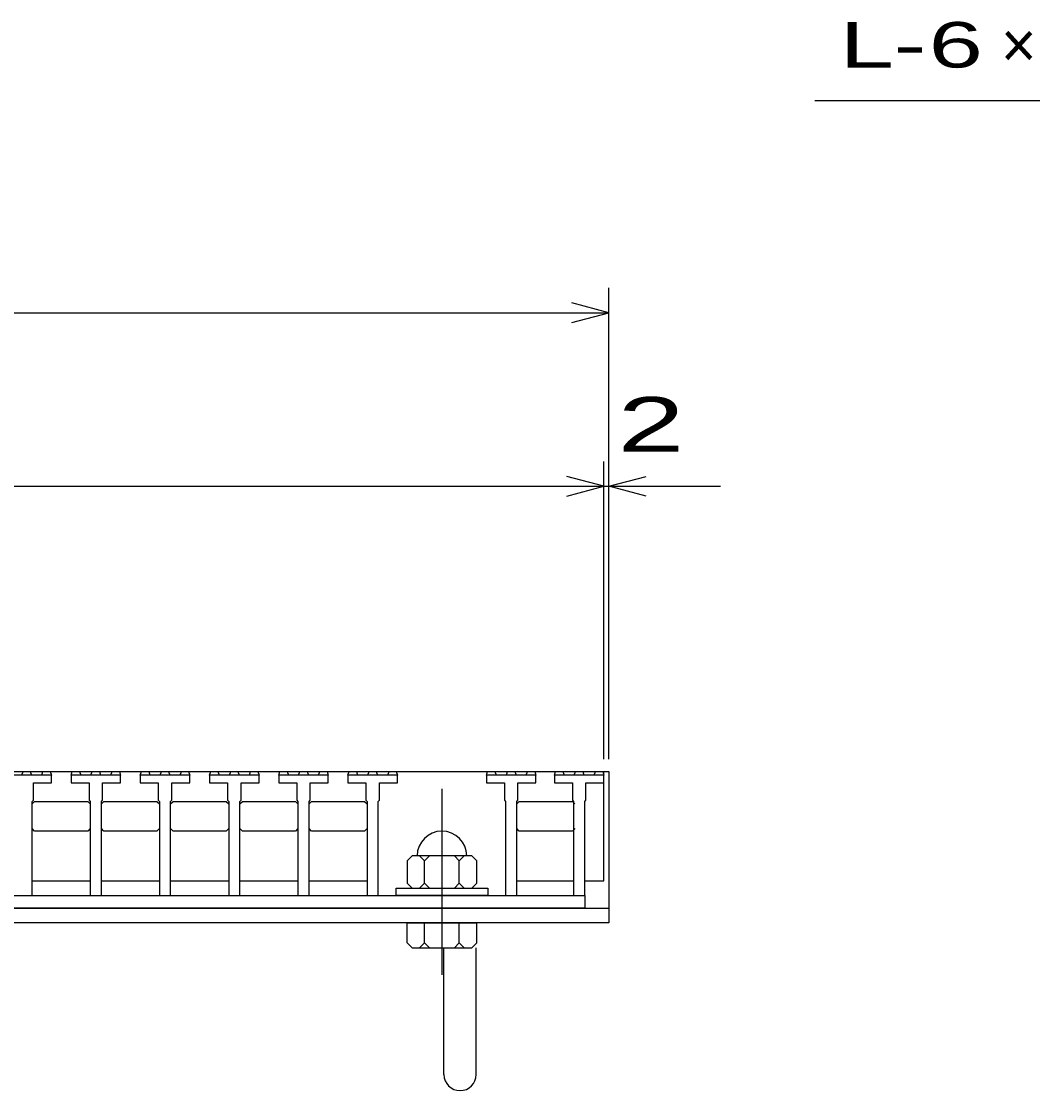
# Model space of a CAD drawing. Units: millimetres, scale not verified. Extents: x -1820 to 1731, y -1282 to 1054.
# Drawn here: x -586.8 to -179.2, y -675.6 to -244.6 of the extents above; entities that cross this region are included whole.
import ezdxf
from ezdxf.enums import TextEntityAlignment as Align

# ---------------------------------------------------------------- set-up
doc = ezdxf.new("R2010")
doc.units = ezdxf.units.MM
doc.header["$LTSCALE"] = 10
doc.linetypes.add('CHAIN', pattern=[18.5, 12, -1.5, 3.5, -1.5])
for name, color, linetype, lineweight in [('16', 3, 'Continuous', 25), ('19', 6, 'Continuous', 25), ('22', 2, 'Continuous', 25)]:
    doc.layers.add(name, color=color, linetype=linetype, lineweight=lineweight)
doc.styles.add('ベクトル', font='')
doc.styles.get('ベクトル').set_extended_font_data('ベクトル')

msp = doc.modelspace()

# ---------------------------------------------------------------- linework, layer by layer
at = {"layer": '16'}
for p, q in [((-1348, -547), (-352, -547)), ((-586.65, -548.5), (-586.15, -547)), ((-586.15, -547), (-583.25, -547)), ((-583.25, -547), (-582.75, -548.5)), ((-578.6, -548.5), (-578.1, -547)), ((-578.1, -547), (-575.2, -547)), ((-575.2, -547), (-574.7, -548.5)), ((-566.8, -548.5), (-566.3, -547)), ((-566.3, -547), (-563.4, -547)), ((-563.4, -547), (-562.9, -548.5)), ((-558.75, -548.5), (-558.25, -547)), ((-558.25, -547), (-555.35, -547)), ((-555.35, -547), (-554.85, -548.5)), ((-550.7, -548.5), (-550.2, -547)), ((-550.2, -547), (-547.3, -547)), ((-547.3, -547), (-546.8, -548.5)), ((-538.9, -548.5), (-538.4, -547)), ((-538.4, -547), (-535.5, -547)), ((-535.5, -547), (-535, -548.5)), ((-530.85, -548.5), (-530.35, -547)), ((-530.35, -547), (-527.45, -547)), ((-527.45, -547), (-526.95, -548.5)), ((-522.8, -548.5), (-522.3, -547)), ((-522.3, -547), (-519.4, -547)), ((-519.4, -547), (-518.9, -548.5)), ((-511, -548.5), (-510.5, -547)), ((-510.5, -547), (-507.6, -547)), ((-507.6, -547), (-507.1, -548.5)), ((-502.95, -548.5), (-502.45, -547)), ((-502.45, -547), (-499.55, -547)), ((-499.55, -547), (-499.05, -548.5)), ((-494.9, -548.5), (-494.4, -547)), ((-494.4, -547), (-491.5, -547)), ((-491.5, -547), (-491, -548.5)), ((-483.1, -548.5), (-482.6, -547)), ((-482.6, -547), (-479.7, -547)), ((-479.7, -547), (-479.2, -548.5)), ((-475.05, -548.5), (-474.55, -547)), ((-474.55, -547), (-471.65, -547)), ((-471.65, -547), (-471.15, -548.5)), ((-467, -548.5), (-466.5, -547)), ((-466.5, -547), (-463.6, -547)), ((-463.6, -547), (-463.1, -548.5)), ((-455.2, -548.5), (-454.7, -547)), ((-454.7, -547), (-451.8, -547)), ((-451.8, -547), (-451.3, -548.5)), ((-447.15, -548.5), (-446.65, -547)), ((-446.65, -547), (-443.75, -547)), ((-443.75, -547), (-443.25, -548.5)), ((-439.1, -548.5), (-438.6, -547)), ((-438.6, -547), (-435.7, -547)), ((-435.7, -547), (-435.2, -548.5)), ((-399.4, -548.5), (-398.9, -547)), ((-398.9, -547), (-396, -547)), ((-396, -547), (-395.5, -548.5)), ((-391.35, -548.5), (-390.85, -547)), ((-390.85, -547), (-387.95, -547)), ((-387.95, -547), (-387.45, -548.5)), ((-383.3, -548.5), (-382.8, -547)), ((-382.8, -547), (-379.9, -547)), ((-379.9, -547), (-379.4, -548.5)), ((-372, -548.5), (-371.5, -547)), ((-371.5, -547), (-368.6, -547)), ((-368.6, -547), (-368.1, -548.5)), ((-363.95, -548.5), (-363.45, -547)), ((-363.45, -547), (-360.55, -547)), ((-360.55, -547), (-360.05, -548.5)), ((-355.9, -548.5), (-355.4, -547)), ((-355.4, -547), (-352.5, -547)), ((-352.5, -547), (-352, -548.5)), ((-352, -591), (-352, -547)), ((-574.7, -548.5), (-594.7, -548.5)), ((-581.95, -558.5), (-581.95, -551.5)), ((-581.95, -551.5), (-574.7, -551.5)), ((-574.7, -551.5), (-574.7, -548.5)), ((-566.8, -548.5), (-566.8, -551.5)), ((-546.8, -548.5), (-566.8, -548.5)), ((-566.8, -551.5), (-559.55, -551.5)), ((-559.55, -551.5), (-559.55, -558.5)), ((-554.05, -558.5), (-554.05, -551.5)), ((-554.05, -551.5), (-546.8, -551.5)), ((-546.8, -551.5), (-546.8, -548.5)), ((-538.9, -548.5), (-538.9, -551.5)), ((-518.9, -548.5), (-538.9, -548.5)), ((-538.9, -551.5), (-531.65, -551.5)), ((-531.65, -551.5), (-531.65, -558.5)), ((-526.15, -558.5), (-526.15, -551.5)), ((-526.15, -551.5), (-518.9, -551.5)), ((-518.9, -551.5), (-518.9, -548.5)), ((-511, -548.5), (-511, -551.5)), ((-491, -548.5), (-511, -548.5)), ((-511, -551.5), (-503.75, -551.5)), ((-503.75, -551.5), (-503.75, -558.5)), ((-498.25, -558.5), (-498.25, -551.5)), ((-498.25, -551.5), (-491, -551.5)), ((-491, -551.5), (-491, -548.5)), ((-483.1, -548.5), (-483.1, -551.5)), ((-463.1, -548.5), (-483.1, -548.5)), ((-483.1, -551.5), (-475.85, -551.5)), ((-475.85, -551.5), (-475.85, -558.5)), ((-470.35, -558.5), (-470.35, -551.5)), ((-470.35, -551.5), (-463.1, -551.5)), ((-463.1, -551.5), (-463.1, -548.5)), ((-455.2, -548.5), (-455.2, -551.5)), ((-435.2, -548.5), (-455.2, -548.5)), ((-455.2, -551.5), (-447.95, -551.5)), ((-447.95, -551.5), (-447.95, -558.5)), ((-442.45, -558.5), (-442.45, -551.5)), ((-442.45, -551.5), (-435.2, -551.5)), ((-435.2, -551.5), (-435.2, -548.5)), ((-399.4, -548.5), (-399.4, -551.5)), ((-379.4, -548.5), (-399.4, -548.5)), ((-399.4, -551.5), (-392.15, -551.5)), ((-392.15, -551.5), (-392.15, -558.5)), ((-386.65, -558.5), (-386.65, -551.5)), ((-386.65, -551.5), (-379.4, -551.5)), ((-379.4, -551.5), (-379.4, -548.5)), ((-372, -548.5), (-372, -551.5)), ((-352, -548.5), (-372, -548.5)), ((-372, -551.5), (-364.75, -551.5)), ((-364.75, -551.5), (-364.75, -558.5)), ((-359.25, -558.5), (-359.25, -551.5)), ((-359.25, -551.5), (-352, -551.5)), ((-352, -551.5), (-352, -548.5)), ((-582.45, -559), (-581.95, -558.5)), ((-582.45, -597), (-582.45, -559)), ((-582.45, -560), (-581.45, -559)), ((-581.45, -559), (-560.05, -559)), ((-560.05, -559), (-559.05, -560)), ((-559.55, -558.5), (-559.05, -559)), ((-559.05, -559), (-559.05, -597)), ((-554.55, -559), (-554.05, -558.5)), ((-554.55, -597), (-554.55, -559)), ((-554.55, -560), (-553.55, -559)), ((-553.55, -559), (-532.15, -559)), ((-532.15, -559), (-531.15, -560)), ((-531.65, -558.5), (-531.15, -559)), ((-531.15, -559), (-531.15, -597)), ((-526.65, -559), (-526.15, -558.5)), ((-526.65, -597), (-526.65, -559)), ((-526.65, -560), (-525.65, -559)), ((-525.65, -559), (-504.25, -559)), ((-504.25, -559), (-503.25, -560)), ((-503.75, -558.5), (-503.25, -559)), ((-503.25, -559), (-503.25, -597)), ((-498.75, -559), (-498.25, -558.5)), ((-498.75, -597), (-498.75, -559)), ((-498.75, -560), (-497.75, -559)), ((-497.75, -559), (-476.35, -559)), ((-476.35, -559), (-475.35, -560)), ((-475.85, -558.5), (-475.35, -559)), ((-475.35, -559), (-475.35, -597)), ((-470.85, -559), (-470.35, -558.5)), ((-470.85, -597), (-470.85, -559)), ((-470.85, -560), (-469.85, -559)), ((-469.85, -559), (-448.45, -559)), ((-448.45, -559), (-447.45, -560)), ((-447.95, -558.5), (-447.45, -559)), ((-447.45, -559), (-447.45, -597)), ((-442.95, -559), (-442.45, -558.5)), ((-442.95, -597), (-442.95, -559)), ((-392.15, -558.5), (-391.65, -559)), ((-391.65, -559), (-391.65, -597)), ((-387.15, -559), (-386.65, -558.5)), ((-387.15, -597), (-387.15, -559)), ((-387.15, -560), (-386.15, -559)), ((-386.15, -559), (-364.75, -559)), ((-364.75, -558.5), (-364.25, -559)), ((-364.75, -559), (-363.75, -560)), ((-364.25, -559), (-364.25, -597)), ((-359.75, -559), (-359.25, -558.5)), ((-359.75, -597), (-359.75, -559)), ((-581.45, -571), (-582.45, -570)), ((-560.05, -571), (-581.45, -571)), ((-559.05, -570), (-560.05, -571)), ((-553.55, -571), (-554.55, -570)), ((-532.15, -571), (-553.55, -571)), ((-531.15, -570), (-532.15, -571)), ((-525.65, -571), (-526.65, -570)), ((-504.25, -571), (-525.65, -571)), ((-503.25, -570), (-504.25, -571)), ((-497.75, -571), (-498.75, -570)), ((-476.35, -571), (-497.75, -571)), ((-475.35, -570), (-476.35, -571)), ((-469.85, -571), (-470.85, -570)), ((-448.45, -571), (-469.85, -571)), ((-447.45, -570), (-448.45, -571)), ((-386.15, -571), (-387.15, -570)), ((-364.75, -571), (-386.15, -571)), ((-363.75, -570), (-364.75, -571)), ((-429.3, -581), (-431.3, -583)), ((-405.3, -581), (-429.3, -581)), ((-424.3, -583), (-426.3, -581)), ((-422.3, -581), (-424.3, -583)), ((-410.3, -583), (-412.3, -581)), ((-408.3, -581), (-410.3, -583)), ((-403.3, -583), (-405.3, -581)), ((-431.3, -583), (-431.3, -592)), ((-424.3, -592), (-424.3, -583)), ((-410.3, -592), (-410.3, -583)), ((-403.3, -592), (-403.3, -583)), ((-582.45, -591), (-559.05, -591)), ((-554.55, -591), (-531.15, -591)), ((-526.65, -591), (-503.25, -591)), ((-498.75, -591), (-475.35, -591)), ((-470.85, -591), (-447.45, -591)), ((-435.8, -597), (-435.8, -594)), ((-435.8, -594), (-398.8, -594)), ((-431.3, -592), (-429.3, -594)), ((-426.3, -594), (-424.3, -592)), ((-424.3, -592), (-422.3, -594)), ((-412.3, -594), (-410.3, -592)), ((-410.3, -592), (-408.3, -594)), ((-405.3, -594), (-403.3, -592)), ((-398.8, -594), (-398.8, -597)), ((-387.15, -591), (-364.25, -591)), ((-359.75, -591), (-352, -591)), ((-1340.25, -597), (-359.75, -597)), ((-586.95, -597), (-582.45, -597)), ((-559.05, -597), (-554.55, -597)), ((-531.15, -597), (-526.65, -597)), ((-503.25, -597), (-498.75, -597)), ((-475.35, -597), (-470.85, -597)), ((-447.45, -597), (-442.95, -597)), ((-398.8, -597), (-435.8, -597)), ((-391.65, -597), (-387.15, -597)), ((-364.25, -597), (-359.75, -597)), ((-359.75, -597), (-359.75, -602)), ((-359.75, -602), (-1340.25, -602))]:
    msp.add_line(p, q, dxfattribs=at)
at = {"layer": '16', "linetype": 'CHAIN'}
msp.add_line((-417.3, -554), (-417.3, -629), dxfattribs=at)
at = {"layer": '16'}
msp.add_arc((-417.3, -581), 10, 0, 180, dxfattribs=at)
at = {"layer": '19'}
for p, q in [((-352, -547), (-350, -547)), ((-350, -547), (-350, -602)), ((-1350, -602), (-350, -602)), ((-350, -602), (-350, -608)), ((-350, -608), (-1350, -608)), ((-431.3, -616), (-431.3, -608)), ((-431.3, -608), (-403.3, -608)), ((-424.3, -616), (-424.3, -608)), ((-410.3, -616), (-410.3, -608)), ((-403.3, -616), (-403.3, -608)), ((-431.3, -616), (-429.3, -618)), ((-424.3, -616), (-426.3, -618)), ((-422.3, -618), (-424.3, -616)), ((-410.3, -616), (-412.3, -618)), ((-408.3, -618), (-410.3, -616)), ((-405.3, -618), (-403.3, -616)), ((-429.3, -618), (-405.3, -618)), ((-416.5, -669.11), (-416.5, -618)), ((-403.5, -669.11), (-403.5, -618))]:
    msp.add_line(p, q, dxfattribs=at)
msp.add_arc((-410, -669.11), 6.5, 180, 0, dxfattribs=at)
at = {"layer": '22', "color": 4}
for p, q in [((-267, -276.5), (-67, -276.5)), ((-350, -542), (-350, -352)), ((-1350, -362), (-350, -362)), ((-350, -362), (-365, -358)), ((-365, -366), (-350, -362)), ((-352, -542), (-352, -422)), ((-350, -542), (-350, -422)), ((-352, -432), (-367, -428)), ((-350, -432), (-335, -428)), ((-1348, -432), (-352, -432)), ((-367, -436), (-352, -432)), ((-352, -432), (-350, -432)), ((-335, -436), (-350, -432)), ((-350, -432), (-305, -432))]:
    msp.add_line(p, q, dxfattribs=at)

# ---------------------------------------------------------------- texts
at = {"layer": '22', "style": 'ベクトル'}
for s, height, width, p in [('L-', 18.33, 1.6, (-257, -254)), (' 6 ', 18.33, 1.6, (-232, -254)), (' 2 ', 21.99, 1.65, (-360, -407))]:
    msp.add_text(s, height=height, dxfattribs=dict(at, width=width)).set_placement(p, align=Align.MIDDLE_LEFT)
msp.add_text('×', height=18.33, dxfattribs=at).set_placement((-192, -254), align=Align.MIDDLE_LEFT)

doc.saveas('drawing.dxf')
